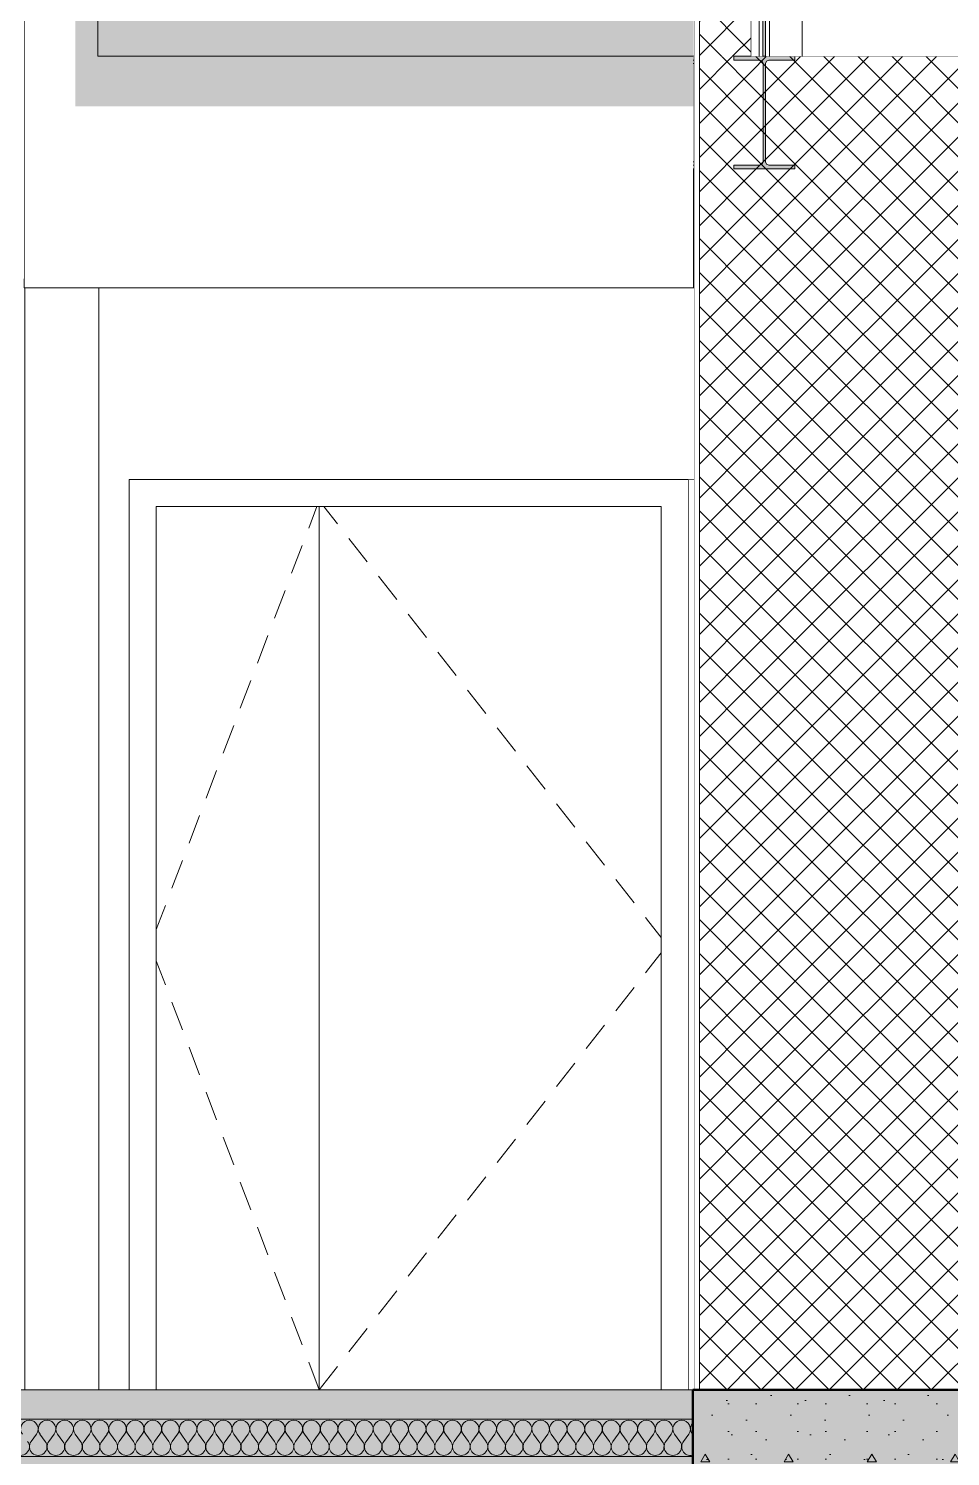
# Model space of a CAD drawing. Header units: millimetres. Extents: x -46169 to 174149, y -86316 to 18123.
# Drawn here: x 164289 to 166780, y -79059 to -75204 of the extents above; entities that cross this region are included whole.
import ezdxf

# ---------------------------------------------------------------- set-up
doc = ezdxf.new("R2010")
doc.units = ezdxf.units.MM
doc.header["$MEASUREMENT"] = 0
doc.linetypes.add('Dashed', pattern=[2822.222233, 1411.111116, -1411.111116])
doc.linetypes.add('Wipeout_Contour', pattern=[1000, 0, -1000])
for name, color, linetype, lineweight, true_color in [('0_Pen_No__105', 7, 'Continuous', 15, 0xa6a6a6), ('A-230-M_FLOOR.IFC Import_Pen_No__109', 7, 'Continuous', 15, 0xa6a6a6), ('A-230-M_FLOOR.IFC Import_Pen_No__29', 7, 'Continuous', 50, 0x2a2a2a), ('A-35-M_FFE_Sanitary_Pen_No__103', 7, 'Continuous', 15, 0xa6a6a6), ('New_A-20-M_Floor_Slab_Pen_No__107', 7, 'Continuous', 15, 0xa6a6a6), ('New_A-20-M_Floor_Slab_Pen_No__109', 7, 'Continuous', 15, 0xa6a6a6), ('New_A-20-M_Floor_Slab_Pen_No__162', 7, 'Continuous', 0, 0xe47200), ('New_A-25-M_Wall_Int_Pen_No__107', 7, 'Continuous', 15, 0xa6a6a6), ('New_ArchiCAD Doors_Pen_No__63', 7, 'Continuous', 20, 0x606060)]:
    doc.layers.add(name, color=color, linetype=linetype, lineweight=lineweight, true_color=true_color)
for name, color, linetype, lineweight in [('A-20-M_Floor_Slab_Pen_No__121', 255, 'Continuous', 0), ('A-230-M_FLOOR.IFC Import_Pen_No__89', 8, 'Continuous', 20), ('A-35-M_FFE_Sanitary_Pen_No__1', 7, 'Continuous', 13), ('New_A-20-M_Ceiling_Pen_No__89', 8, 'Continuous', 20), ('New_A-20-M_Floor_Slab_Pen_No__1', 7, 'Continuous', 13), ('New_A-25-M_Wall_Int_Pen_No__1', 7, 'Continuous', 13), ('New_A-25-M_Wall_Int_Pen_No__87', 8, 'Continuous', 20), ('New_A-25-M_Wall_Int_Pen_No__93', 8, 'Continuous', 13), ('New_A-30-M_Stair_Pen_No__1', 7, 'Continuous', 13), ('S-280-M_COLUMN.IFC Import_Pen_No__1', 7, 'Continuous', 13), ('S-280-M_COLUMN.IFC Import_Pen_No__160', 5, 'Continuous', 200), ('S-280-M_COLUMN.IFC Import_Pen_No__88', 8, 'Continuous', 20), ('S-280-M_STRUCT_FRAME.IFC Import_Pen_No__1', 7, 'Continuous', 13), ('S-280-M_STRUCT_FRAME.IFC Import_Pen_No__160', 5, 'Continuous', 200), ('S-280-M_STRUCT_FRAME.IFC Import_Pen_No__90', 8, 'Continuous', 20)]:
    doc.layers.add(name, color=color, linetype=linetype, lineweight=lineweight)
for name, color, linetype in [('A-230-M_FLOOR.IFC Import', 7, 'Continuous'), ('New_A-20-M_Ceiling', 7, 'Continuous'), ('New_A-20-M_Floor_Slab', 7, 'Continuous'), ('New_A-25-M_Wall_Int', 7, 'Continuous'), ('New_A-30-M_Stair', 7, 'Continuous'), ('New_ArchiCAD Doors', 7, 'Continuous'), ('S-280-M_COLUMN.IFC Import', 7, 'Continuous'), ('S-280-M_STRUCT_FRAME.IFC Import', 7, 'Continuous')]:
    doc.layers.add(name, color=color, linetype=linetype)
pattern_1 = [(45, (165992.32, -78878.83), (-45.96194, 45.96194), []), (135, (165992.32, -78878.83), (45.96194, 45.96194), [])]
pattern_2 = [(270, (165992.32, -78878.83), (86.6025, 0), [0, -50]), (270, (166035.62, -78903.83), (86.6025, 0), [0, -50])]
pattern_3 = [(0, (165992.32, -78878.83), (0, 389.7114), [24.375, -200.625]), (0, (166104.82, -78683.98), (0, 389.7114), [24.375, -200.625]), (60, (165992.32, -78878.83), (-337.5, 194.856), [24.375, -200.625]), (60, (166217.32, -78878.83), (-337.5, 194.856), [24.375, -200.625]), (120, (166016.7, -78878.83), (337.5, 194.856), [24.375, -200.625]), (120, (166241.7, -78878.83), (337.5, 194.856), [24.375, -200.625]), (0, (165992.32, -78841.33), (0, 75), [0, -75, 0, -112.5]), (45, (166029.82, -78841.33), (-53.033, 53.033), [0, -56.25, 0, -93.75])]

# ---------------------------------------------------------------- blocks, each defined once
blk = doc.blocks.new('Section Elem_6_3', base_point=(165992.3, -78878.8))
at = {"color": 254, "linetype": 'Wipeout_Contour', "lineweight": 0, "ltscale": 732740.27139}
blk.add_wipeout([(166101.5, -78878.8), (166241.5, -78878.8), (166241.5, -75278.8), (166101.5, -75278.8)], dxfattribs=at).dxf.layer = 'New_A-25-M_Wall_Int'
at = {"layer": 'New_A-25-M_Wall_Int_Pen_No__107', "linetype": 'Continuous'}
h = blk.add_hatch(dxfattribs=at)
h.set_pattern_fill('Concrete_Block_0003', color=256, style=0, pattern_type=2)
h.set_pattern_definition(pattern_1)
h.paths.add_polyline_path([(166101.5, -78878.8), (166241.5, -78878.8), (166241.5, -75278.8), (166101.5, -75278.8)])
at = {"color": 254, "linetype": 'Wipeout_Contour', "lineweight": 0, "ltscale": 732459.060294}
blk.add_wipeout([(166086.5, -78878.8), (166101.5, -78878.8), (166101.5, -75278.8), (166086.5, -75278.8)], dxfattribs=at).dxf.layer = 'New_A-25-M_Wall_Int'
at = {"layer": 'New_A-25-M_Wall_Int_Pen_No__107', "linetype": 'Continuous'}
h = blk.add_hatch(dxfattribs=at)
h.set_pattern_fill('Plaster_0003', color=256, style=0, pattern_type=2)
h.set_pattern_definition(pattern_2)
h.paths.add_polyline_path([(166086.5, -78878.8), (166101.5, -78878.8), (166101.5, -75278.8), (166086.5, -75278.8)])
at = {"layer": 'New_A-25-M_Wall_Int_Pen_No__1', "linetype": 'Continuous'}
for p, q in [((166086.5, -75278.8), (166086.5, -78878.8)), ((166101.5, -75278.8), (166101.5, -78878.8))]:
    blk.add_line(p, q, dxfattribs=at)
blk = doc.blocks.new('Section Elem_8_3', base_point=(165992.3, -78878.8))
at = {"color": 254, "linetype": 'Wipeout_Contour', "lineweight": 0, "ltscale": 726159.895273}
blk.add_wipeout([(166086.5, -71228.8), (166086.5, -75278.8), (166101.5, -75278.8), (166101.5, -71228.8)], dxfattribs=at).dxf.layer = 'New_A-25-M_Wall_Int'
at = {"color": 254, "linetype": 'Wipeout_Contour', "lineweight": 0, "ltscale": 1088900.899259873}
blk.add_wipeout([(166241.6, -71532.6), (166241.5, -71532.6), (166241.5, -75278.8), (166241.5, -75278.8), (166241.5, -71538.8), (166241.6, -71538.8)], dxfattribs=at).dxf.layer = 'New_A-25-M_Wall_Int'
at = {"layer": 'New_A-25-M_Wall_Int_Pen_No__107', "linetype": 'Continuous'}
h = blk.add_hatch(dxfattribs=at)
h.set_pattern_fill('Plaster_0003', color=256, style=0, pattern_type=2)
h.set_pattern_definition(pattern_2)
h.paths.add_polyline_path([(166086.5, -71228.8), (166086.5, -75278.8), (166101.5, -75278.8), (166101.5, -71228.8)])
at = {"color": 254, "linetype": 'Wipeout_Contour', "lineweight": 0, "ltscale": 726443.544938}
blk.add_wipeout([(166101.5, -75278.8), (166241.5, -75278.8), (166241.5, -71228.8), (166101.5, -71228.8)], dxfattribs=at).dxf.layer = 'New_A-25-M_Wall_Int'
at = {"layer": 'New_A-25-M_Wall_Int_Pen_No__107', "linetype": 'Continuous'}
h = blk.add_hatch(dxfattribs=at)
h.set_pattern_fill('Concrete_Block_0003', color=256, style=0, pattern_type=2)
h.set_pattern_definition(pattern_1)
h.paths.add_polyline_path([(166101.5, -75278.8), (166241.5, -75278.8), (166241.5, -71228.8), (166101.5, -71228.8)])
at = {"layer": 'New_A-25-M_Wall_Int_Pen_No__1', "linetype": 'Continuous'}
for p, q in [((166086.5, -71228.8), (166086.5, -75278.8)), ((166101.5, -71228.8), (166101.5, -75278.8)), ((166241.5, -71228.8), (166241.5, -75278.8))]:
    blk.add_line(p, q, dxfattribs=at)
blk = doc.blocks.new('Section Elem_14_3', base_point=(165992.3, -78878.8))
at = {"color": 254, "linetype": 'Wipeout_Contour', "lineweight": 0, "ltscale": 733352.495262}
blk.add_wipeout([(166086.5, -76420.8), (166070.9, -76420.8), (166070.9, -78878.8), (166086.5, -78878.8)], dxfattribs=at).dxf.layer = 'New_ArchiCAD Doors'
at = {"layer": 'New_ArchiCAD Doors_Pen_No__63', "linetype": 'Continuous'}
for p, q in [((166070.9, -78878.8), (166070.9, -76420.8)), ((166070.9, -76420.8), (166086.5, -76420.8))]:
    blk.add_line(p, q, dxfattribs=at)
blk = doc.blocks.new('Section Elem_17_3', base_point=(165992.3, -78878.8))
at = {"color": 254, "linetype": 'Wipeout_Contour', "lineweight": 0, "ltscale": 739747.965392}
blk.add_wipeout([(166241.5, -75278.8), (166241.5, -78878.8), (169956.5, -78878.8), (169956.5, -75278.8)], dxfattribs=at).dxf.layer = 'New_A-25-M_Wall_Int'
at = {"layer": 'New_A-25-M_Wall_Int_Pen_No__107', "linetype": 'Continuous'}
h = blk.add_hatch(dxfattribs=at)
h.set_pattern_fill('Concrete_Block_0003', color=256, style=0, pattern_type=2)
h.set_pattern_definition(pattern_1)
h.paths.add_polyline_path([(166241.5, -75278.8), (166241.5, -78878.8), (169956.5, -78878.8), (169956.5, -75278.8)])
at = {"layer": 'New_A-25-M_Wall_Int_Pen_No__1', "linetype": 'Continuous'}
for p, q in [((166273.1, -75278.8), (166241.5, -75278.8)), ((166280.3, -75278.8), (166273.1, -75278.8)), ((166359.3, -75278.8), (166280.3, -75278.8)), ((169952.7, -75278.8), (166359.3, -75278.8)), ((169956.5, -75278.8), (169952.7, -75278.8))]:
    blk.add_line(p, q, dxfattribs=at)
blk = doc.blocks.new('Section Elem_23_3', base_point=(165992.3, -78878.8))
at = {"color": 254, "linetype": 'Wipeout_Contour', "lineweight": 0, "ltscale": 730147.140015}
blk.add_wipeout([(166086.5, -75582.6), (166085.3, -75582.6), (166085.3, -75878.8), (166086.5, -75878.8)], dxfattribs=at).dxf.layer = 'New_A-25-M_Wall_Int'
at = {"color": 254, "linetype": 'Wipeout_Contour', "lineweight": 0, "ltscale": 1092927.814555035}
blk.add_wipeout([(164479.3, -75903.8), (164479.3, -78878.8), (164561.4, -78878.8), (164561.4, -76420.8), (166086.5, -76420.8), (166086.5, -75903.8)], dxfattribs=at).dxf.layer = 'New_A-25-M_Wall_Int'
blk = doc.blocks.new('Section Elem_24_3', base_point=(165992.3, -78878.8))
at = {"color": 254, "linetype": 'Wipeout_Contour', "lineweight": 0, "ltscale": 728052.651489}
blk.add_wipeout([(164561.4, -76493.8), (164561.4, -78878.8), (164634.4, -78878.8), (164634.4, -76493.8)], dxfattribs=at).dxf.layer = 'New_ArchiCAD Doors'
at = {"color": 254, "linetype": 'Wipeout_Contour', "lineweight": 0, "ltscale": 733253.98488}
blk.add_wipeout([(165998.4, -78878.8), (166070.9, -78878.8), (166070.9, -76493.8), (165998.4, -76493.8)], dxfattribs=at).dxf.layer = 'New_ArchiCAD Doors'
at = {"color": 254, "linetype": 'Wipeout_Contour', "lineweight": 0, "ltscale": 1092875.900907627}
blk.add_wipeout([(164561.4, -76493.8), (164634.4, -76493.8), (165998.4, -76493.8), (166070.9, -76493.8), (166070.9, -76420.8), (164561.4, -76420.8)], dxfattribs=at).dxf.layer = 'New_ArchiCAD Doors'
at = {"layer": 'New_ArchiCAD Doors_Pen_No__63', "linetype": 'Continuous'}
for p, q in [((164561.4, -76493.8), (164561.4, -76420.8)), ((164561.4, -76420.8), (166070.9, -76420.8)), ((164561.4, -78878.8), (164561.4, -76493.8))]:
    blk.add_line(p, q, dxfattribs=at)
at = {"color": 254, "linetype": 'Wipeout_Contour', "lineweight": 0, "ltscale": 731449.701959}
blk.add_wipeout([(165998.4, -76493.8), (165074.4, -76493.8), (165074.4, -78878.8), (165998.4, -78878.8)], dxfattribs=at).dxf.layer = 'New_ArchiCAD Doors'
at = {"layer": 'New_ArchiCAD Doors_Pen_No__63', "linetype": 'Continuous'}
for p, q in [((165998.4, -78878.8), (165998.4, -76493.8)), ((165154.5, -76580.2), (165203.9, -76643.2)), ((165234.7, -76682.5), (165284, -76745.5)), ((165314.8, -76784.9), (165364.2, -76847.9)), ((165395, -76887.3), (165444.3, -76950.2)), ((165475.1, -76989.6), (165524.4, -77052.6)), ((165555.3, -77092), (165604.6, -77155)), ((165635.4, -77194.3), (165684.7, -77257.3)), ((165715.6, -77296.7), (165764.9, -77359.7)), ((165795.7, -77399), (165845, -77462)), ((165875.9, -77501.4), (165925.2, -77564.4)), ((165956, -77603.7), (165965.1, -77615.3)), ((165965.1, -77615.3), (165998.4, -77657.9)), ((165965.1, -77741.3), (165998.4, -77698.8)), ((165956, -77752.9), (165965.1, -77741.3)), ((165875.9, -77855.3), (165925.2, -77792.3)), ((165795.7, -77957.6), (165845, -77894.6)), ((165715.6, -78060), (165764.9, -77997)), ((165635.4, -78162.3), (165684.7, -78099.4)), ((165555.3, -78264.7), (165604.6, -78201.7)), ((165475.1, -78367.1), (165524.4, -78304.1)), ((165395, -78469.4), (165444.3, -78406.4)), ((165314.8, -78571.8), (165364.2, -78508.8)), ((165234.7, -78674.1), (165284, -78611.1)), ((165154.5, -78776.5), (165203.9, -78713.5))]:
    blk.add_line(p, q, dxfattribs=at)
at = {"color": 254, "linetype": 'Wipeout_Contour', "lineweight": 0, "ltscale": 728980.789623}
blk.add_wipeout([(164634.4, -78878.8), (165074.4, -78878.8), (165074.4, -76493.8), (164634.4, -76493.8)], dxfattribs=at).dxf.layer = 'New_ArchiCAD Doors'
at = {"layer": 'New_ArchiCAD Doors_Pen_No__63', "linetype": 'Continuous'}
for p, q in [((164634.4, -78878.8), (164634.4, -76493.8)), ((164634.4, -76493.8), (164634.4, -78878.8)), ((165998.4, -76493.8), (164634.4, -76493.8)), ((165068.3, -76493.8), (165046, -76552.6)), ((165074.4, -78878.8), (165074.4, -76493.8)), ((165086.9, -76493.8), (165123.7, -76540.8)), ((165028.2, -76599.4), (164999.8, -76674.1)), ((164982.1, -76720.9), (164953.7, -76795.7)), ((164935.9, -76842.4), (164907.5, -76917.2)), ((164889.8, -76963.9), (164861.3, -77038.7)), ((164843.6, -77085.5), (164815.2, -77160.3)), ((164797.4, -77207), (164769, -77281.8)), ((164751.3, -77328.5), (164722.9, -77403.3)), ((164705.1, -77450.1), (164676.7, -77524.8)), ((164658.9, -77571.6), (164646.8, -77603.5)), ((164646.8, -77603.5), (164634.4, -77636.2)), ((164646.8, -77753.1), (164634.4, -77720.5)), ((164658.9, -77785.1), (164646.8, -77753.1)), ((164705.1, -77906.6), (164676.7, -77831.8)), ((164751.3, -78028.1), (164722.9, -77953.3)), ((164797.4, -78149.7), (164769, -78074.9)), ((164843.6, -78271.2), (164815.2, -78196.4)), ((164889.8, -78392.7), (164861.3, -78317.9)), ((164935.9, -78514.2), (164907.5, -78439.5)), ((164982.1, -78635.8), (164953.7, -78561)), ((165028.2, -78757.3), (164999.8, -78682.5)), ((165074.4, -78878.8), (165046, -78804)), ((165074.4, -78878.8), (165123.7, -78815.8))]:
    blk.add_line(p, q, dxfattribs=at)
blk = doc.blocks.new('Section Elem_27_3', base_point=(165992.3, -78878.8))
at = {"color": 254, "linetype": 'Wipeout_Contour', "lineweight": 0, "ltscale": 907911.708961}
blk.add_wipeout([(164279.2, -75903.8), (164279.2, -78878.8), (164479.2, -78878.8), (164479.2, -75903.8), (164477.2, -75903.8)], dxfattribs=at).dxf.layer = 'New_A-25-M_Wall_Int'
at = {"layer": 'New_A-25-M_Wall_Int_Pen_No__93', "linetype": 'Continuous'}
blk.add_line((164279.2, -75903.8), (164279.2, -78878.8), dxfattribs=at)
at = {"color": 254, "linetype": 'Wipeout_Contour', "lineweight": 0, "ltscale": 727127.665329}
blk.add_wipeout([(164479.2, -75903.8), (164479.2, -78878.8), (164479.3, -78878.8), (164479.3, -75903.8)], dxfattribs=at).dxf.layer = 'New_A-25-M_Wall_Int'
at = {"layer": 'New_A-25-M_Wall_Int_Pen_No__93', "linetype": 'Continuous'}
blk.add_line((164479.2, -78878.8), (164479.2, -75903.8), dxfattribs=at)
blk = doc.blocks.new('Section Elem_115_3', base_point=(165992.3, -78878.8))
at = {"color": 254, "linetype": 'Wipeout_Contour', "lineweight": 0, "ltscale": 731948.575462}
blk.add_wipeout([(164482.1, -79058.3), (164482.1, -79058.8), (165574.7, -79058.8), (165570, -79058.3)], dxfattribs=at).dxf.layer = 'New_A-30-M_Stair'
at = {"layer": 'New_A-30-M_Stair_Pen_No__1', "linetype": 'Continuous'}
blk.add_line((164482.1, -79058.8), (164482.1, -79058.3), dxfattribs=at)
at = {"color": 254, "linetype": 'Wipeout_Contour', "lineweight": 0, "ltscale": 734835.313615}
blk.add_wipeout([(165570, -79058.3), (165574.7, -79058.8), (166082.1, -79058.8), (166082.1, -79058.3)], dxfattribs=at).dxf.layer = 'New_A-30-M_Stair'
at = {"layer": 'New_A-30-M_Stair_Pen_No__1', "linetype": 'Continuous'}
blk.add_line((166082.1, -79058.8), (166082.1, -79058.3), dxfattribs=at)
blk.add_line((166082.1, -79058.8), (166082.1, -79058.3), dxfattribs=at)
blk = doc.blocks.new('Section Elem_130_3', base_point=(165992.3, -78878.8))
at = {"color": 254, "linetype": 'Wipeout_Contour', "lineweight": 0, "ltscale": 730413.694349}
blk.add_wipeout([(166085.3, -75878.8), (166085.3, -75903.8), (166086.5, -75903.8), (166086.5, -75878.8)], dxfattribs=at).dxf.layer = 'New_A-20-M_Ceiling'
at = {"layer": 'New_A-20-M_Ceiling_Pen_No__89', "linetype": 'Continuous'}
for p, q in [((166085.3, -75878.8), (166086.5, -75878.8)), ((166085.3, -75903.8), (166086.5, -75903.8))]:
    blk.add_line(p, q, dxfattribs=at)
blk = doc.blocks.new('Section Elem_131_3', base_point=(165992.3, -78878.8))
at = {"color": 254, "linetype": 'Wipeout_Contour', "lineweight": 0, "ltscale": 1445755.473540666}
blk.add_wipeout([(164477.2, -73628.8), (164277.2, -73628.8), (164277.2, -75903.8), (164477.2, -75903.8), (164477.2, -75278.8), (164476.6, -75278.8), (164476.6, -75128.8), (164477.2, -75128.8)], dxfattribs=at).dxf.layer = 'New_A-25-M_Wall_Int'
at = {"layer": 'New_A-25-M_Wall_Int_Pen_No__87', "linetype": 'Continuous'}
for p, q in [((164277.2, -73628.8), (164477.2, -73628.8)), ((164277.2, -75903.8), (164277.2, -73628.8)), ((164477.2, -73628.8), (164477.2, -74828.8)), ((164477.2, -75903.8), (164277.2, -75903.8))]:
    blk.add_line(p, q, dxfattribs=at)
blk = doc.blocks.new('Section Elem_132_3', base_point=(165992.3, -78878.8))
at = {"color": 254, "linetype": 'Wipeout_Contour', "lineweight": 0, "ltscale": 1824509.580926962}
blk.add_wipeout([(166085.3, -75278.8), (166085.2, -75278.8), (166085.2, -75903.8), (166085.3, -75903.8), (166085.3, -75582.6), (166085.3, -75582.6), (166085.3, -75572.4), (166085.3, -75572.4), (166085.3, -75289), (166085.3, -75289)], dxfattribs=at).dxf.layer = 'New_A-25-M_Wall_Int'
at = {"color": 254, "linetype": 'Wipeout_Contour', "lineweight": 0, "ltscale": 726989.526095}
blk.add_wipeout([(166085.2, -75278.8), (164477.2, -75278.8), (164477.2, -75903.8), (166085.2, -75903.8)], dxfattribs=at).dxf.layer = 'New_A-25-M_Wall_Int'
at = {"layer": 'New_A-25-M_Wall_Int_Pen_No__87', "linetype": 'Continuous'}
for p, q in [((166085.2, -75278.8), (166085.2, -75903.8)), ((166085.3, -75572.4), (166085.3, -75289)), ((166085.3, -75903.8), (166085.3, -75582.6)), ((164477.2, -75903.8), (166085.2, -75903.8)), ((166085.2, -75903.8), (166085.3, -75903.8))]:
    blk.add_line(p, q, dxfattribs=at)
blk = doc.blocks.new('*X173', base_point=(165992.3, -78878.8))
at = {"layer": 'New_A-20-M_Floor_Slab_Pen_No__107', "linetype": 'Continuous'}
for p, q in [((164296.4, -79017.9), (164310.7, -78998.8)), ((164334.5, -79017.9), (164320.2, -78998.8)), ((164344, -79017.9), (164358.3, -78998.8)), ((164382.1, -79017.9), (164367.8, -78998.8)), ((164391.6, -79017.9), (164405.9, -78998.8)), ((164429.7, -79017.9), (164415.4, -78998.8)), ((164439.3, -79017.9), (164453.5, -78998.8)), ((164477.4, -79017.9), (164463.1, -78998.8)), ((164486.9, -79017.9), (164501.2, -78998.8)), ((164525, -79017.9), (164510.7, -78998.8)), ((164534.5, -79017.9), (164548.8, -78998.8)), ((164572.6, -79017.9), (164558.3, -78998.8)), ((164582.1, -79017.9), (164596.4, -78998.8)), ((164620.2, -79017.9), (164605.9, -78998.8)), ((164629.7, -79017.9), (164644, -78998.8)), ((164667.8, -79017.9), (164653.5, -78998.8)), ((164677.4, -79017.9), (164691.6, -78998.8)), ((164715.4, -79017.9), (164701.2, -78998.8)), ((164725, -79017.9), (164739.3, -78998.8)), ((164763.1, -79017.9), (164748.8, -78998.8)), ((164772.6, -79017.9), (164786.9, -78998.8)), ((164810.7, -79017.9), (164796.4, -78998.8)), ((164820.2, -79017.9), (164834.5, -78998.8)), ((164858.3, -79017.9), (164844, -78998.8)), ((164867.8, -79017.9), (164882.1, -78998.8)), ((164905.9, -79017.9), (164891.6, -78998.8)), ((164915.4, -79017.9), (164929.7, -78998.8)), ((164953.5, -79017.9), (164939.3, -78998.8)), ((164963.1, -79017.9), (164977.4, -78998.8)), ((165001.2, -79017.9), (164986.9, -78998.8)), ((165010.7, -79017.9), (165025, -78998.8)), ((165048.8, -79017.9), (165034.5, -78998.8)), ((165058.3, -79017.9), (165072.6, -78998.8)), ((165096.4, -79017.9), (165082.1, -78998.8)), ((165105.9, -79017.9), (165120.2, -78998.8)), ((165144, -79017.9), (165129.7, -78998.8)), ((165153.5, -79017.9), (165167.8, -78998.8)), ((165191.6, -79017.9), (165177.4, -78998.8)), ((165201.2, -79017.9), (165215.4, -78998.8)), ((165239.3, -79017.9), (165225, -78998.8)), ((165248.8, -79017.9), (165263.1, -78998.8)), ((165286.9, -79017.9), (165272.6, -78998.8)), ((165296.4, -79017.9), (165310.7, -78998.8)), ((165334.5, -79017.9), (165320.2, -78998.8)), ((165344, -79017.9), (165358.3, -78998.8)), ((165382.1, -79017.9), (165367.8, -78998.8)), ((165391.6, -79017.9), (165405.9, -78998.8)), ((165429.7, -79017.9), (165415.4, -78998.8)), ((165439.3, -79017.9), (165453.5, -78998.8)), ((165477.4, -79017.9), (165463.1, -78998.8)), ((165486.9, -79017.9), (165501.2, -78998.8)), ((165525, -79017.9), (165510.7, -78998.8)), ((165534.5, -79017.9), (165548.8, -78998.8)), ((165572.6, -79017.9), (165558.3, -78998.8)), ((165582.1, -79017.9), (165596.4, -78998.8)), ((165620.2, -79017.9), (165605.9, -78998.8)), ((165629.7, -79017.9), (165644, -78998.8)), ((165667.8, -79017.9), (165653.5, -78998.8)), ((165677.4, -79017.9), (165691.6, -78998.8)), ((165715.4, -79017.9), (165701.2, -78998.8)), ((165725, -79017.9), (165739.3, -78998.8)), ((165763.1, -79017.9), (165748.8, -78998.8)), ((165772.6, -79017.9), (165786.9, -78998.8)), ((165810.7, -79017.9), (165796.4, -78998.8)), ((165820.2, -79017.9), (165834.5, -78998.8)), ((165858.3, -79017.9), (165844, -78998.8)), ((165867.8, -79017.9), (165882.1, -78998.8)), ((165905.9, -79017.9), (165891.6, -78998.8)), ((165915.4, -79017.9), (165929.7, -78998.8)), ((165953.5, -79017.9), (165939.3, -78998.8)), ((165963.1, -79017.9), (165977.4, -78998.8)), ((166001.2, -79017.9), (165986.9, -78998.8)), ((166010.7, -79017.9), (166025, -78998.8)), ((166048.8, -79017.9), (166034.5, -78998.8)), ((166058.3, -79017.9), (166072.6, -78998.8)), ((166086.4, -79004.6), (166082.1, -78998.8))]:
    blk.add_line(p, q, dxfattribs=at)
for centre, start, end in [((164291.6, -78984.5), 90, 216.8699), ((164291.6, -78984.5), 323.1301, 90), ((164339.3, -78984.5), 90, 216.8699), ((164339.3, -78984.5), 323.1301, 90), ((164386.9, -78984.5), 90, 216.8699), ((164386.9, -78984.5), 323.1301, 90), ((164434.5, -78984.5), 90, 216.8699), ((164434.5, -78984.5), 323.1301, 90), ((164482.1, -78984.5), 90, 216.8699), ((164482.1, -78984.5), 323.1301, 90), ((164529.7, -78984.5), 90, 216.8699), ((164529.7, -78984.5), 323.1301, 90), ((164577.4, -78984.5), 90, 216.8699), ((164577.4, -78984.5), 323.1301, 90), ((164625, -78984.5), 90, 216.8699), ((164625, -78984.5), 323.1301, 90), ((164672.6, -78984.5), 90, 216.8699), ((164672.6, -78984.5), 323.1301, 90), ((164720.2, -78984.5), 90, 216.8699), ((164720.2, -78984.5), 323.1301, 90), ((164767.8, -78984.5), 90, 216.8699), ((164767.8, -78984.5), 323.1301, 90), ((164815.4, -78984.5), 90, 216.8699), ((164815.4, -78984.5), 323.1301, 90), ((164863.1, -78984.5), 90, 216.8699), ((164863.1, -78984.5), 323.1301, 90), ((164910.7, -78984.5), 90, 216.8699), ((164910.7, -78984.5), 323.1301, 90), ((164958.3, -78984.5), 90, 216.8699), ((164958.3, -78984.5), 323.1301, 90), ((165005.9, -78984.5), 90, 216.8699), ((165005.9, -78984.5), 323.1301, 90), ((165053.5, -78984.5), 90, 216.8699), ((165053.5, -78984.5), 323.1301, 90), ((165101.2, -78984.5), 90, 216.8699), ((165101.2, -78984.5), 323.1301, 90), ((165148.8, -78984.5), 90, 216.8699), ((165148.8, -78984.5), 323.1301, 90), ((165196.4, -78984.5), 90, 216.8699), ((165196.4, -78984.5), 323.1301, 90), ((165244, -78984.5), 90, 216.8699), ((165244, -78984.5), 323.1301, 90), ((165291.6, -78984.5), 90, 216.8699), ((165291.6, -78984.5), 323.1301, 90), ((165339.3, -78984.5), 90, 216.8699), ((165339.3, -78984.5), 323.1301, 90), ((165386.9, -78984.5), 90, 216.8699), ((165386.9, -78984.5), 323.1301, 90), ((165434.5, -78984.5), 90, 216.8699), ((165434.5, -78984.5), 323.1301, 90), ((165482.1, -78984.5), 90, 216.8699), ((165482.1, -78984.5), 323.1301, 90), ((165529.7, -78984.5), 90, 216.8699), ((165529.7, -78984.5), 323.1301, 90), ((165577.4, -78984.5), 90, 216.8699), ((165577.4, -78984.5), 323.1301, 90), ((165625, -78984.5), 90, 216.8699), ((165625, -78984.5), 323.1301, 90), ((165672.6, -78984.5), 90, 216.8699), ((165672.6, -78984.5), 323.1301, 90), ((165720.2, -78984.5), 90, 216.8699), ((165720.2, -78984.5), 323.1301, 90), ((165767.8, -78984.5), 90, 216.8699), ((165767.8, -78984.5), 323.1301, 90), ((165815.4, -78984.5), 90, 216.8699), ((165815.4, -78984.5), 323.1301, 90), ((165863.1, -78984.5), 90, 216.8699), ((165863.1, -78984.5), 323.1301, 90), ((165910.7, -78984.5), 90, 216.8699), ((165910.7, -78984.5), 323.1301, 90), ((165958.3, -78984.5), 90, 216.8699), ((165958.3, -78984.5), 323.1301, 90), ((166005.9, -78984.5), 90, 216.8699), ((166005.9, -78984.5), 323.1301, 90), ((166053.5, -78984.5), 90, 216.8699), ((166053.5, -78984.5), 323.1301, 90), ((166101.2, -78984.5), 128.2078, 216.8699), ((164267.8, -79032.1), 143.1301, 36.8699), ((164315.4, -79032.1), 143.1301, 36.8699), ((164363.1, -79032.1), 143.1301, 36.8699), ((164410.7, -79032.1), 143.1301, 36.8699), ((164458.3, -79032.1), 143.1301, 36.8699), ((164505.9, -79032.1), 143.1301, 36.8699), ((164553.5, -79032.1), 143.1301, 36.8699), ((164601.2, -79032.1), 143.1301, 36.8699), ((164648.8, -79032.1), 143.1301, 36.8699), ((164696.4, -79032.1), 143.1301, 36.8699), ((164744, -79032.1), 143.1301, 36.8699), ((164791.6, -79032.1), 143.1301, 36.8699), ((164839.3, -79032.1), 143.1301, 36.8699), ((164886.9, -79032.1), 143.1301, 36.8699), ((164934.5, -79032.1), 143.1301, 36.8699), ((164982.1, -79032.1), 143.1301, 36.8699), ((165029.7, -79032.1), 143.1301, 36.8699), ((165077.4, -79032.1), 143.1301, 36.8699), ((165125, -79032.1), 143.1301, 36.8699), ((165172.6, -79032.1), 143.1301, 36.8699), ((165220.2, -79032.1), 143.1301, 36.8699), ((165267.8, -79032.1), 143.1301, 36.8699), ((165315.4, -79032.1), 143.1301, 36.8699), ((165363.1, -79032.1), 143.1301, 36.8699), ((165410.7, -79032.1), 143.1301, 36.8699), ((165458.3, -79032.1), 143.1301, 36.8699), ((165505.9, -79032.1), 143.1301, 36.8699), ((165553.5, -79032.1), 143.1301, 36.8699), ((165601.2, -79032.1), 143.1301, 36.8699), ((165648.8, -79032.1), 143.1301, 36.8699), ((165696.4, -79032.1), 143.1301, 36.8699), ((165744, -79032.1), 143.1301, 36.8699), ((165791.6, -79032.1), 143.1301, 36.8699), ((165839.3, -79032.1), 143.1301, 36.8699), ((165886.9, -79032.1), 143.1301, 36.8699), ((165934.5, -79032.1), 143.1301, 36.8699), ((165982.1, -79032.1), 143.1301, 36.8699), ((166029.7, -79032.1), 143.1301, 36.8699), ((166077.4, -79032.1), 143.1301, 292.4257)]:
    blk.add_arc(centre, 23.8, start, end, dxfattribs=at)
blk = doc.blocks.new('Section Elem_149_3', base_point=(165992.3, -78878.8))
at = {"color": 254, "linetype": 'Wipeout_Contour', "lineweight": 0, "ltscale": 699871.567281}
blk.add_wipeout([(166086.4, -78878.8), (146101.2, -78878.8), (146101.2, -78957.8), (166086.4, -78957.8)], dxfattribs=at).dxf.layer = 'New_A-20-M_Floor_Slab'
at = {"layer": 'New_A-20-M_Floor_Slab_Pen_No__109', "linetype": 'Continuous'}
h = blk.add_hatch(dxfattribs=at)
h.set_pattern_fill('Lightweight_Concrete_0003', color=256, style=0, pattern_type=2)
h.set_pattern_definition(pattern_3)
h.paths.add_polyline_path([(166086.4, -78878.8), (146101.2, -78878.8), (146101.2, -78957.8), (166086.4, -78957.8)])
at = {"layer": 'New_A-20-M_Floor_Slab_Pen_No__162', "linetype": 'Continuous'}
blk.add_hatch(color=256, dxfattribs=at).paths.add_polyline_path([(146101.2, -78957.8), (146101.2, -78958.3), (166086.4, -78958.3), (166086.4, -78957.8)])
at = {"layer": 'New_A-20-M_Floor_Slab_Pen_No__1', "linetype": 'Continuous'}
blk.add_line((166083.7, -78878.8), (146101.2, -78878.8), dxfattribs=at)
at = {"color": 254, "linetype": 'Wipeout_Contour', "lineweight": 0, "ltscale": 700034.448271}
blk.add_wipeout([(146101.2, -78958.3), (146101.2, -79058.3), (166086.4, -79058.3), (166086.4, -78958.3)], dxfattribs=at).dxf.layer = 'New_A-20-M_Floor_Slab'
at = {"layer": 'New_A-20-M_Floor_Slab_Pen_No__1', "linetype": 'Continuous'}
for p, q in [((166086.4, -78957.8), (146101.2, -78957.8)), ((166086.4, -78958.3), (146101.2, -78958.3)), ((166086.4, -79058.3), (146101.2, -79058.3))]:
    blk.add_line(p, q, dxfattribs=at)
at = {"layer": 'New_A-20-M_Floor_Slab_Pen_No__1', "linetype": 'Continuous', "flags": 128}
blk.add_lwpolyline([(166086.4, -78878.8), (166086.4, -78957.8), (166086.4, -78958.3), (166086.4, -79058.3)], dxfattribs=at)
at = {"layer": 'New_A-20-M_Floor_Slab'}
blk.add_blockref('*X173', (165992.3, -78878.8), dxfattribs=at)
blk = doc.blocks.new('Section Elem_187_3', base_point=(165992.3, -78878.8))
at = {"color": 254, "linetype": 'Wipeout_Contour', "lineweight": 0, "ltscale": 1072478.57522398}
blk.add_wipeout([(158068.8, -75878.8), (164277.2, -75878.8), (164277.2, -73628.8), (166027.2, -73628.8), (166027.2, -71853.8), (158068.8, -71853.8)], dxfattribs=at).dxf.layer = 'New_A-25-M_Wall_Int'
blk = doc.blocks.new('Section Elem_260_3', base_point=(165992.3, -78878.8))
at = {"layer": 'S-280-M_STRUCT_FRAME.IFC Import_Pen_No__160', "linetype": 'Continuous', "lineweight": 0, "true_color": 0x00007f}
blk.add_hatch(color=176, dxfattribs=at).paths.add_polyline_path([(166194.2, -75582.6), (166359.3, -75582.6), (166359.3, -75572.4), (166288.7, -75572.4), (166282.4, -75569.8), (166279.8, -75563.5), (166279.8, -75297.9), (166282.4, -75291.6), (166288.7, -75289), (166359.3, -75289), (166359.3, -75278.8), (166194.2, -75278.8), (166194.2, -75289), (166264.8, -75289), (166271.1, -75291.6), (166273.7, -75297.9), (166273.7, -75563.5), (166271.1, -75569.8), (166264.8, -75572.4), (166194.2, -75572.4)])
at = {"layer": 'S-280-M_STRUCT_FRAME.IFC Import_Pen_No__1', "linetype": 'Continuous'}
for p, q in [((166194.2, -75278.8), (166194.2, -75289)), ((166241.5, -75278.8), (166194.2, -75278.8)), ((166359.3, -75278.8), (166359.3, -75289)), ((166194.2, -75572.4), (166194.2, -75582.6)), ((166359.3, -75582.6), (166194.2, -75582.6)), ((166359.3, -75572.4), (166359.3, -75582.6))]:
    blk.add_line(p, q, dxfattribs=at)
at = {"layer": 'S-280-M_STRUCT_FRAME.IFC Import_Pen_No__1', "linetype": 'Continuous', "flags": 128}
for points in [[(166271.1, -75291.6), (166264.8, -75289), (166194.2, -75289)], [(166271.1, -75291.6), (166273.7, -75297.9), (166273.7, -75563.5), (166271.1, -75569.8)], [(166282.4, -75291.6), (166279.8, -75297.9), (166279.8, -75563.5), (166282.4, -75569.8)], [(166359.3, -75289), (166288.7, -75289), (166282.4, -75291.6)], [(166271.1, -75569.8), (166264.8, -75572.4), (166194.2, -75572.4)], [(166282.4, -75569.8), (166288.7, -75572.4), (166359.3, -75572.4)]]:
    blk.add_lwpolyline(points, dxfattribs=at)
blk = doc.blocks.new('Section Elem_263_3', base_point=(165992.3, -78878.8))
at = {"color": 254, "linetype": 'Wipeout_Contour', "lineweight": 0, "ltscale": 726346.668582}
blk.add_wipeout([(166086.5, -75128.8), (164476.6, -75128.8), (164476.6, -75278.8), (166086.5, -75278.8)], dxfattribs=at).dxf.layer = 'A-230-M_FLOOR.IFC Import'
at = {"color": 254, "linetype": 'Wipeout_Contour', "lineweight": 0, "ltscale": 736874.224529}
blk.add_wipeout([(166378.6, -75128.8), (166378.6, -75278.8), (169956.5, -75278.8), (169956.5, -75128.8)], dxfattribs=at).dxf.layer = 'A-230-M_FLOOR.IFC Import'
at = {"color": 254, "linetype": 'Wipeout_Contour', "lineweight": 0, "ltscale": 744782.08681}
blk.add_wipeout([(170178.4, -75278.8), (170486.5, -75278.8), (170486.5, -75128.8), (170178.4, -75128.8)], dxfattribs=at).dxf.layer = 'A-230-M_FLOOR.IFC Import'
at = {"layer": 'A-230-M_FLOOR.IFC Import_Pen_No__89', "linetype": 'Continuous'}
for p, q in [((164476.6, -75128.8), (166086.5, -75128.8)), ((164476.6, -75278.8), (164476.6, -75128.8)), ((164476.6, -75278.8), (166086.5, -75278.8))]:
    blk.add_line(p, q, dxfattribs=at)
at = {"color": 254, "linetype": 'Wipeout_Contour', "lineweight": 0, "ltscale": 744127.033821}
blk.add_wipeout([(170178.4, -75128.8), (170128.5, -75128.8), (170128.5, -75278.8), (170178.4, -75278.8)], dxfattribs=at).dxf.layer = 'A-230-M_FLOOR.IFC Import'
at = {"layer": 'A-230-M_FLOOR.IFC Import_Pen_No__89', "linetype": 'Continuous'}
for p, q in [((170178.4, -75128.8), (170486.5, -75128.8)), ((170178.4, -75278.8), (170178.4, -75128.8)), ((170178.4, -75278.8), (170179, -75278.8))]:
    blk.add_line(p, q, dxfattribs=at)
at = {"color": 254, "linetype": 'Wipeout_Contour', "lineweight": 0, "ltscale": 743974.934278}
blk.add_wipeout([(170112, -75128.8), (170111.7, -75128.8), (170111.7, -75278.8), (170112, -75278.8)], dxfattribs=at).dxf.layer = 'A-230-M_FLOOR.IFC Import'
at = {"color": 254, "linetype": 'Wipeout_Contour', "lineweight": 0, "ltscale": 743974.105471}
blk.add_wipeout([(170111.6, -75128.8), (170111.6, -75278.8), (170111.7, -75278.8), (170111.7, -75128.8)], dxfattribs=at).dxf.layer = 'A-230-M_FLOOR.IFC Import'
at = {"layer": 'A-230-M_FLOOR.IFC Import_Pen_No__89', "linetype": 'Continuous'}
for p, q in [((170111.6, -75128.8), (170111.7, -75128.8)), ((170111.7, -75128.8), (170112, -75128.8)), ((170111.7, -75278.8), (170111.7, -75128.8)), ((170112, -75278.8), (170112, -75128.8)), ((170111.6, -75278.8), (170111.7, -75278.8)), ((170111.7, -75278.8), (170112, -75278.8))]:
    blk.add_line(p, q, dxfattribs=at)
blk = doc.blocks.new('Section Elem_264_3', base_point=(165992.3, -78878.8))
at = {"color": 254, "linetype": 'Wipeout_Contour', "lineweight": 0, "ltscale": 729892.875248}
blk.add_wipeout([(166085.3, -75582.6), (166086.5, -75582.6), (166086.5, -75572.4), (166085.3, -75572.4)], dxfattribs=at).dxf.layer = 'S-280-M_STRUCT_FRAME.IFC Import'
at = {"color": 254, "linetype": 'Wipeout_Contour', "lineweight": 0, "ltscale": 729882.307081}
blk.add_wipeout([(166086.5, -75569.8), (166085.3, -75569.8), (166085.3, -75572.4), (166086.5, -75572.4)], dxfattribs=at).dxf.layer = 'S-280-M_STRUCT_FRAME.IFC Import'
at = {"color": 254, "linetype": 'Wipeout_Contour', "lineweight": 0, "ltscale": 729874.935331}
blk.add_wipeout([(166086.5, -75563.5), (166085.3, -75563.5), (166085.3, -75569.8), (166086.5, -75569.8)], dxfattribs=at).dxf.layer = 'S-280-M_STRUCT_FRAME.IFC Import'
at = {"color": 254, "linetype": 'Wipeout_Contour', "lineweight": 0, "ltscale": 729650.063043}
blk.add_wipeout([(166086.5, -75297.9), (166085.3, -75297.9), (166085.3, -75563.5), (166086.5, -75563.5)], dxfattribs=at).dxf.layer = 'S-280-M_STRUCT_FRAME.IFC Import'
at = {"layer": 'S-280-M_STRUCT_FRAME.IFC Import_Pen_No__90', "linetype": 'Continuous'}
for p, q in [((166085.3, -75563.5), (166086.5, -75563.5)), ((166085.3, -75572.4), (166086.5, -75572.4)), ((166085.3, -75582.6), (166086.5, -75582.6))]:
    blk.add_line(p, q, dxfattribs=at)
at = {"color": 254, "linetype": 'Wipeout_Contour', "lineweight": 0, "ltscale": 729425.205104}
blk.add_wipeout([(166086.5, -75291.6), (166085.3, -75291.6), (166085.3, -75297.9), (166086.5, -75297.9)], dxfattribs=at).dxf.layer = 'S-280-M_STRUCT_FRAME.IFC Import'
at = {"color": 254, "linetype": 'Wipeout_Contour', "lineweight": 0, "ltscale": 729417.855633}
blk.add_wipeout([(166086.5, -75289), (166085.3, -75289), (166085.3, -75291.6), (166086.5, -75291.6)], dxfattribs=at).dxf.layer = 'S-280-M_STRUCT_FRAME.IFC Import'
at = {"color": 254, "linetype": 'Wipeout_Contour', "lineweight": 0, "ltscale": 729407.240563}
blk.add_wipeout([(166086.5, -75278.8), (166085.3, -75278.8), (166085.3, -75289), (166086.5, -75289)], dxfattribs=at).dxf.layer = 'S-280-M_STRUCT_FRAME.IFC Import'
at = {"layer": 'S-280-M_STRUCT_FRAME.IFC Import_Pen_No__90', "linetype": 'Continuous'}
for p, q in [((166085.3, -75289), (166086.5, -75289)), ((166085.3, -75297.9), (166086.5, -75297.9))]:
    blk.add_line(p, q, dxfattribs=at)
blk = doc.blocks.new('Section Elem_268_3', base_point=(165992.3, -78878.8))
at = {"color": 254, "linetype": 'Wipeout_Contour', "lineweight": 0, "ltscale": 727054.858759}
blk.add_wipeout([(166270.2, -71538.8), (166270.2, -75278.8), (166273.1, -75278.8), (166273.1, -71538.8)], dxfattribs=at).dxf.layer = 'S-280-M_COLUMN.IFC Import'
at = {"color": 254, "linetype": 'Wipeout_Contour', "lineweight": 0, "ltscale": 727036.299646}
blk.add_wipeout([(166263, -75278.8), (166270.2, -75278.8), (166270.2, -71538.8), (166263, -71538.8)], dxfattribs=at).dxf.layer = 'S-280-M_COLUMN.IFC Import'
at = {"color": 254, "linetype": 'Wipeout_Contour', "lineweight": 0, "ltscale": 727285.111006}
blk.add_wipeout([(166290.6, -75278.8), (166378.6, -75278.8), (166378.6, -71538.8), (166290.6, -71538.8)], dxfattribs=at).dxf.layer = 'S-280-M_COLUMN.IFC Import'
at = {"layer": 'S-280-M_COLUMN.IFC Import_Pen_No__88', "linetype": 'Continuous'}
blk.add_line((166378.6, -71538.8), (166378.6, -75278.8), dxfattribs=at)
at = {"color": 254, "linetype": 'Wipeout_Contour', "lineweight": 0, "ltscale": 726983.836615}
blk.add_wipeout([(166263, -71538.8), (166241.5, -71538.8), (166241.5, -75278.8), (166263, -75278.8)], dxfattribs=at).dxf.layer = 'S-280-M_COLUMN.IFC Import'
at = {"color": 254, "linetype": 'Wipeout_Contour', "lineweight": 0, "ltscale": 727110.90075}
blk.add_wipeout([(166283.4, -75278.8), (166290.6, -75278.8), (166290.6, -71538.8), (166283.4, -71538.8)], dxfattribs=at).dxf.layer = 'S-280-M_COLUMN.IFC Import'
at = {"color": 254, "linetype": 'Wipeout_Contour', "lineweight": 0, "ltscale": 727092.230879}
blk.add_wipeout([(166280.4, -75278.8), (166283.4, -75278.8), (166283.4, -71538.8), (166280.4, -71538.8)], dxfattribs=at).dxf.layer = 'S-280-M_COLUMN.IFC Import'
at = {"color": 254, "linetype": 'Wipeout_Contour', "lineweight": 0, "ltscale": 727086.664924}
blk.add_wipeout([(166280.3, -75278.8), (166280.4, -75278.8), (166280.4, -71538.8), (166280.3, -71538.8)], dxfattribs=at).dxf.layer = 'S-280-M_COLUMN.IFC Import'
at = {"layer": 'S-280-M_COLUMN.IFC Import_Pen_No__160', "linetype": 'Continuous', "lineweight": 0, "true_color": 0x00007f}
blk.add_hatch(color=176, dxfattribs=at).paths.add_polyline_path([(166273.1, -75278.8), (166280.3, -75278.8), (166280.3, -71538.8), (166273.1, -71538.8)])
at = {"layer": 'S-280-M_COLUMN.IFC Import_Pen_No__1', "linetype": 'Continuous'}
for p, q in [((166273.1, -71538.8), (166273.1, -75278.8)), ((166280.3, -71538.8), (166273.1, -71538.8)), ((166280.3, -71538.8), (166280.3, -75278.8))]:
    blk.add_line(p, q, dxfattribs=at)
at = {"layer": 'S-280-M_COLUMN.IFC Import_Pen_No__88', "linetype": 'Continuous'}
for p, q in [((166263, -71538.8), (166241.5, -71538.8)), ((166270.2, -71538.8), (166263, -71538.8)), ((166263, -71538.8), (166263, -75278.8)), ((166273.1, -71538.8), (166270.2, -71538.8)), ((166283.4, -71538.8), (166280.4, -71538.8)), ((166280.4, -71538.8), (166280.4, -75278.8)), ((166290.6, -71538.8), (166283.4, -71538.8)), ((166378.6, -71538.8), (166290.6, -71538.8)), ((166290.6, -71538.8), (166290.6, -75278.8))]:
    blk.add_line(p, q, dxfattribs=at)
blk = doc.blocks.new('Section Elem_274_3', base_point=(165992.3, -78878.8))
at = {"color": 254, "linetype": 'Wipeout_Contour', "lineweight": 0, "ltscale": 743638.362419}
blk.add_wipeout([(166083.7, -79128.8), (170486.5, -79128.8), (170486.5, -78878.8), (166083.7, -78878.8)], dxfattribs=at).dxf.layer = 'A-230-M_FLOOR.IFC Import'
at = {"layer": 'A-230-M_FLOOR.IFC Import_Pen_No__109', "linetype": 'Continuous'}
h = blk.add_hatch(dxfattribs=at)
h.set_pattern_fill('Lightweight_Concrete_0003', color=256, style=0, pattern_type=2)
h.set_pattern_definition(pattern_3)
h.paths.add_polyline_path([(166083.7, -79128.8), (170486.5, -79128.8), (170486.5, -78878.8), (166083.7, -78878.8)])
at = {"layer": 'A-230-M_FLOOR.IFC Import_Pen_No__29', "linetype": 'Continuous'}
for p, q in [((166083.7, -78878.8), (166083.7, -79128.8)), ((166086.5, -78878.8), (166086.4, -78878.8)), ((170486.5, -78878.8), (170111.5, -78878.8)), ((170486.5, -79128.8), (166083.7, -79128.8))]:
    blk.add_line(p, q, dxfattribs=at)
at = {"layer": 'A-230-M_FLOOR.IFC Import_Pen_No__29', "linetype": 'Continuous', "flags": 128}
blk.add_lwpolyline([(170111.5, -78878.8), (170096.5, -78878.8), (169956.5, -78878.8), (166241.5, -78878.8), (166101.5, -78878.8), (166086.4, -78878.8), (166083.7, -78878.8)], dxfattribs=at)
blk = doc.blocks.new('A04 Atrium Longitudinal Section_STORY_MARKER', base_point=(165992.3, -78878.8))
at = {"layer": '0_Pen_No__105', "linetype": 'Dashed', "ltscale": 0.1}
blk.add_line((140779.4, -78878.8), (170486.5, -78878.8), dxfattribs=at)

msp = doc.modelspace()

# ---------------------------------------------------------------- block references
at = {"layer": 'New_A-25-M_Wall_Int'}
msp.add_blockref('Section Elem_6_3', (165992.3, -78878.8), dxfattribs=at)
at = {"layer": 'New_A-30-M_Stair'}
msp.add_blockref('Section Elem_115_3', (165992.3, -78878.8), dxfattribs=at)

# ---------------------------------------------------------------- next in the draw order: block references
at = {"layer": 'New_A-25-M_Wall_Int'}
msp.add_blockref('Section Elem_8_3', (165992.3, -78878.8), dxfattribs=at)
at = {"layer": 'New_ArchiCAD Doors'}
msp.add_blockref('Section Elem_14_3', (165992.3, -78878.8), dxfattribs=at)

# ---------------------------------------------------------------- next in the draw order: block references
at = {"layer": 'New_A-25-M_Wall_Int'}
for name in ['Section Elem_17_3', 'Section Elem_23_3']:
    msp.add_blockref(name, (165992.3, -78878.8), dxfattribs=at)

# ---------------------------------------------------------------- next in the draw order: block references
at = {"layer": 'New_A-20-M_Ceiling'}
msp.add_blockref('Section Elem_130_3', (165992.3, -78878.8), dxfattribs=at)
at = {"layer": 'New_A-25-M_Wall_Int'}
msp.add_blockref('Section Elem_27_3', (165992.3, -78878.8), dxfattribs=at)
at = {"layer": 'New_ArchiCAD Doors'}
msp.add_blockref('Section Elem_24_3', (165992.3, -78878.8), dxfattribs=at)
at = {"layer": 'S-280-M_STRUCT_FRAME.IFC Import'}
msp.add_blockref('Section Elem_260_3', (165992.3, -78878.8), dxfattribs=at)

# ---------------------------------------------------------------- next in the draw order: block references
at = {"layer": 'New_A-20-M_Floor_Slab'}
msp.add_blockref('Section Elem_149_3', (165992.3, -78878.8), dxfattribs=at)
at = {"layer": 'New_A-25-M_Wall_Int'}
msp.add_blockref('Section Elem_131_3', (165992.3, -78878.8), dxfattribs=at)

# ---------------------------------------------------------------- next in the draw order: block references
at = {"layer": 'A-230-M_FLOOR.IFC Import'}
msp.add_blockref('Section Elem_274_3', (165992.3, -78878.8), dxfattribs=at)
at = {"layer": 'New_A-25-M_Wall_Int'}
msp.add_blockref('Section Elem_132_3', (165992.3, -78878.8), dxfattribs=at)

# ---------------------------------------------------------------- next in the draw order: hatches: boundary and pattern name
at = {"layer": 'A-35-M_FFE_Sanitary_Pen_No__103', "linetype": 'Continuous'}
msp.add_hatch(color=256, dxfattribs=at).paths.add_polyline_path([(140779.4, -78878.8), (172168, -78878.8), (172168, -86316.2), (140779.4, -86316.2)])

# ---------------------------------------------------------------- next in the draw order: linework, layer by layer
at = {"layer": 'A-35-M_FFE_Sanitary_Pen_No__1', "linetype": 'Continuous', "flags": 128}
msp.add_lwpolyline([(140779.4, -78878.8), (172168, -78878.8), (172168, -86316.2), (140779.4, -86316.2)], close=True, dxfattribs=at)

# ---------------------------------------------------------------- next in the draw order: block references
at = {"layer": 'New_A-25-M_Wall_Int'}
msp.add_blockref('Section Elem_187_3', (165992.3, -78878.8), dxfattribs=at)

# ---------------------------------------------------------------- next in the draw order: block references
at = {"layer": 'A-230-M_FLOOR.IFC Import'}
msp.add_blockref('Section Elem_263_3', (165992.3, -78878.8), dxfattribs=at)

# ---------------------------------------------------------------- next in the draw order: block references
at = {"layer": 'S-280-M_COLUMN.IFC Import'}
msp.add_blockref('Section Elem_268_3', (165992.3, -78878.8), dxfattribs=at)
at = {"layer": 'S-280-M_STRUCT_FRAME.IFC Import'}
msp.add_blockref('Section Elem_264_3', (165992.3, -78878.8), dxfattribs=at)

# ---------------------------------------------------------------- next in the draw order: hatches: boundary and pattern name
at = {"layer": 'A-20-M_Floor_Slab_Pen_No__121', "linetype": 'Continuous'}
msp.add_hatch(color=256, dxfattribs=at).paths.add_polyline_path([(166085.9, -75413.7), (164415.5, -75413.7), (164415.5, -75008.9), (166085.9, -75008.9)])

# ---------------------------------------------------------------- next in the draw order: block references
at = {"linetype": 'Continuous', "lineweight": 0}
msp.add_blockref('A04 Atrium Longitudinal Section_STORY_MARKER', (165992.3, -78878.8), dxfattribs=at)

doc.saveas('drawing.dxf')
